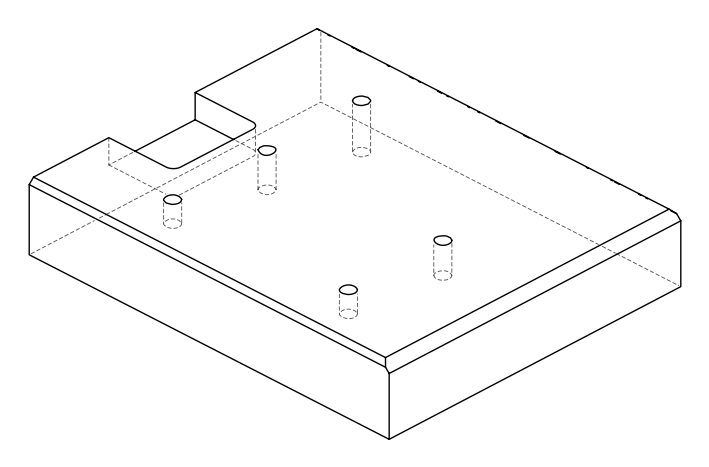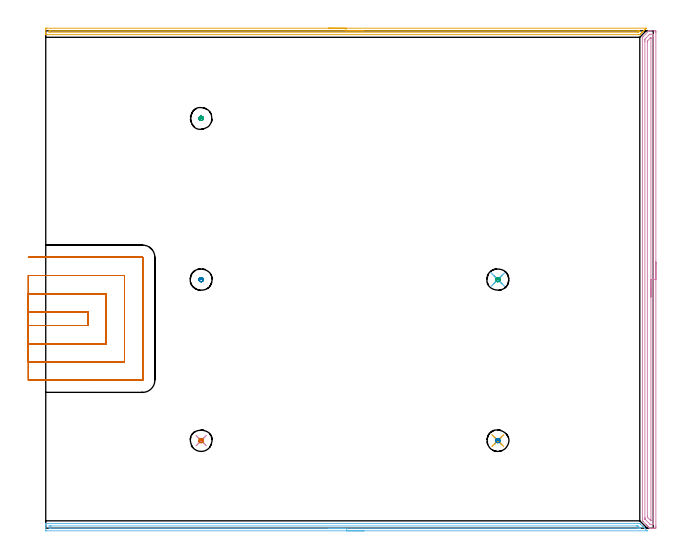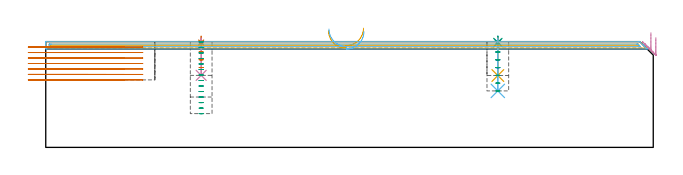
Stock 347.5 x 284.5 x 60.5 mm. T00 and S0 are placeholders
(PLAN: 15 operations, 5 tool changes, 32 min)
(1 SPOT_DRILL | STEP1POCKET | NXT0321_9005460120000 | 0.03 min | 1 mm3)
(2 SPOT_DRILL_1 | STEP1POCKET_1 | NXT0321_9005460120000 | 0.03 min | 2 mm3)
(3 SPOT_DRILL_2 | STEP1POCKET_3 | NXT0321_9005460120000 | 0.03 min | 1 mm3)
(4 DRILL_BLIND_HOLE_INTO_CENTER | STEP1POCKET | UGT0301_225 | 0.09 min | 1731 mm3)
(5 DRILL_BLIND_HOLE_INTO_CENTER_1 | STEP1POCKET_1 | UGT0301_225 | 0.09 min | 1741 mm3)
(6 DRILL_BLIND_HOLE_INTO_CENTER_2 | STEP1POCKET_3 | UGT0301_225 | 0.12 min | 2635 mm3)
(7 MILL_ROUGH_BLIND_HOLE_CONTOUR | STEP1POCKET | NXT0201_010 | Spiral | 0.23 min | 599 mm3)
(8 MILL_ROUGH_BLIND_HOLE_CONTOUR_1 | STEP1POCKET_1 | NXT0201_010 | Spiral | 0.23 min | 600 mm3)
(9 MILL_ROUGH_BLIND_HOLE_CONTOUR_2 | STEP1POCKET_3 | NXT0201_010 | Spiral | 0.32 min | 768 mm3)
(10 AREA_MILL | FG_CHAMFER_SURFACE | UGT0205_001 | 6.99 min | 8442 mm3)
(11 AREA_MILL_1 | FG_CHAMFER_SURFACE_1 | UGT0205_001 | 5.62 min | 2330 mm3)
(12 AREA_MILL_2 | FG_CHAMFER_SURFACE_2 | UGT0205_001 | 5.64 min | 3017 mm3)
(13 MILL_SLOT | SLOT_PARTIAL_RECTANGULAR | UGT0201_131 | Follow Part, ap 3.475, ae 75% | 11.4 min | 114624 mm3)
(14 MILL_BLIND_HOLE_FROM_SOLID_MATERIAL | STEP1POCKET_2 | NXT0201_010 | Spiral | 0.51 min | 3829 mm3)
(15 MILL_BLIND_HOLE_FROM_SOLID_MATERIAL_1 | STEP1POCKET_4 | NXT0201_010 | Spiral | 0.64 min | 4975 mm3)
(TOOL NXT0321_9005460120000 | NC Spot Drill, 142deg, 12mm, Carbide, Uncoated | D12 PA142 FL30 Z2)
(TOOL UGT0301_225 | Twist Drill 11.4 mm | D11.4 PA118 FL92 Z2)
(TOOL NXT0201_010 | ENDMILL 10mm [2P460-1000-NA 1630] | D10 FL30 Z6)
(TOOL UGT0205_001 | Chamfer Mill 20 x 3 x 45 deg. | D20 FL50 Z2)
(TOOL UGT0201_131 | Carbide End Mill 13.9 | D13.9 FL30 Z4)
(OP 1 SPOT_DRILL)
G17 G21 G94 G90
T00 M6
G54
G17 G0 G90 X88.9 Y50.1 S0 M3
G43 Z70.5 H0
G94 G81 G98 Z59.966 F250. R63.5
G80
M5
M2
(OP 2 SPOT_DRILL_1)
G17 G21 G94 G90
T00 M6
G54
G17 G0 G90 X258.6 Y50.1 S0 M3
G43 Z70.5 H0
G94 G81 G98 Z59.966 F250. R63.5
G80
M5
M2
(OP 3 SPOT_DRILL_2)
G17 G21 G94 G90
T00 M6
G54
G17 G0 G90 X258.6 Y142.2 S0 M3
G43 Z70.5 H0
G94 G81 G98 Z59.966 F250. R63.5
G80
M5
M2
(OP 4 DRILL_BLIND_HOLE_INTO_CENTER)
G17 G21 G94 G90
T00 M6
G54
G17 G0 G90 X88.9 Y50.1 S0 M3
G43 Z70.5 H0
G94 G81 G98 Z41.2 F250. R62.5
G80
M5
M2
(OP 5 DRILL_BLIND_HOLE_INTO_CENTER_1)
G17 G21 G94 G90
T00 M6
G54
G17 G0 G90 X258.6 Y50.1 S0 M3
G43 Z70.5 H0
G94 G81 G98 Z41.1 F250. R62.5
G80
M5
M2
(OP 6 DRILL_BLIND_HOLE_INTO_CENTER_2)
G17 G21 G94 G90
T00 M6
G54
G17 G0 G90 X258.6 Y142.2 S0 M3
G43 Z70.5 H0
G94 G81 G98 Z32.3 F250. R62.5
G80
M5
M2
(OP 7 MILL_ROUGH_BLIND_HOLE_CONTOUR)
G17 G21 G94 G90
T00 M6
G54
G17 G0 G90 X88.9 Y50.1 S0 M3
G43 Z70.5 H1
Z59.04
G94 G3 X89.5 Y50.7 R0.6 F250.
X88.9 Y51.3 R0.6
X87.7 Y50.1 R1.2
X88.9 Y51.3 R-1.2
X88.3 Y50.7 R0.6
X88.9 Y50.1 R0.6
G0 Z54.58
G3 X89.5 Y50.7 R0.6
X88.9 Y51.3 R0.6
X87.7 Y50.1 R1.2
X88.9 Y51.3 R-1.2
X88.3 Y50.7 R0.6
X88.9 Y50.1 R0.6
G0 Z50.12
G3 X89.5 Y50.7 R0.6
X88.9 Y51.3 R0.6
X87.7 Y50.1 R1.2
X88.9 Y51.3 R-1.2
X88.3 Y50.7 R0.6
X88.9 Y50.1 R0.6
G0 Z45.66
G3 X89.5 Y50.7 R0.6
X88.9 Y51.3 R0.6
X87.7 Y50.1 R1.2
X88.9 Y51.3 R-1.2
X88.3 Y50.7 R0.6
X88.9 Y50.1 R0.6
G0 Z41.2
G3 X89.5 Y50.7 R0.6
X88.9 Y51.3 R0.6
X87.7 Y50.1 R1.2
X88.9 Y51.3 R-1.2
X88.3 Y50.7 R0.6
X88.9 Y50.1 R0.6
G0 Z70.5
M5
M2
(OP 8 MILL_ROUGH_BLIND_HOLE_CONTOUR_1)
G17 G21 G94 G90
T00 M6
G54
G17 G0 G90 X258.6 Y50.1 S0 M3
G43 Z70.5 H1
Z59.02
G94 G3 X259.2 Y50.7 R0.6 F250.
X258.6 Y51.3 R0.6
X257.4 Y50.1 R1.2
X258.6 Y51.3 R-1.2
X258. Y50.7 R0.6
X258.6 Y50.1 R0.6
G0 Z54.54
G3 X259.2 Y50.7 R0.6
X258.6 Y51.3 R0.6
X257.4 Y50.1 R1.2
X258.6 Y51.3 R-1.2
X258. Y50.7 R0.6
X258.6 Y50.1 R0.6
G0 Z50.06
G3 X259.2 Y50.7 R0.6
X258.6 Y51.3 R0.6
X257.4 Y50.1 R1.2
X258.6 Y51.3 R-1.2
X258. Y50.7 R0.6
X258.6 Y50.1 R0.6
G0 Z45.58
G3 X259.2 Y50.7 R0.6
X258.6 Y51.3 R0.6
X257.4 Y50.1 R1.2
X258.6 Y51.3 R-1.2
X258. Y50.7 R0.6
X258.6 Y50.1 R0.6
G0 Z41.1
G3 X259.2 Y50.7 R0.6
X258.6 Y51.3 R0.6
X257.4 Y50.1 R1.2
X258.6 Y51.3 R-1.2
X258. Y50.7 R0.6
X258.6 Y50.1 R0.6
G0 Z70.5
M5
M2
(OP 9 MILL_ROUGH_BLIND_HOLE_CONTOUR_2)
G17 G21 G94 G90
T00 M6
G54
G17 G0 G90 X258.6 Y142.2 S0 M3
G43 Z70.5 H1
Z59.043
G94 G3 X259.2 Y142.8 R0.6 F250.
X258.6 Y143.4 R0.6
X257.4 Y142.2 R1.2
X258.6 Y143.4 R-1.2
X258. Y142.8 R0.6
X258.6 Y142.2 R0.6
G0 Z54.586
G3 X259.2 Y142.8 R0.6
X258.6 Y143.4 R0.6
X257.4 Y142.2 R1.2
X258.6 Y143.4 R-1.2
X258. Y142.8 R0.6
X258.6 Y142.2 R0.6
G0 Z50.129
G3 X259.2 Y142.8 R0.6
X258.6 Y143.4 R0.6
X257.4 Y142.2 R1.2
X258.6 Y143.4 R-1.2
X258. Y142.8 R0.6
X258.6 Y142.2 R0.6
G0 Z45.671
G3 X259.2 Y142.8 R0.6
X258.6 Y143.4 R0.6
X257.4 Y142.2 R1.2
X258.6 Y143.4 R-1.2
X258. Y142.8 R0.6
X258.6 Y142.2 R0.6
G0 Z41.214
G3 X259.2 Y142.8 R0.6
X258.6 Y143.4 R0.6
X257.4 Y142.2 R1.2
X258.6 Y143.4 R-1.2
X258. Y142.8 R0.6
X258.6 Y142.2 R0.6
G0 Z36.757
G3 X259.2 Y142.8 R0.6
X258.6 Y143.4 R0.6
X257.4 Y142.2 R1.2
X258.6 Y143.4 R-1.2
X258. Y142.8 R0.6
X258.6 Y142.2 R0.6
G0 Z32.3
G3 X259.2 Y142.8 R0.6
X258.6 Y143.4 R0.6
X257.4 Y142.2 R1.2
X258.6 Y143.4 R-1.2
X258. Y142.8 R0.6
X258.6 Y142.2 R0.6
G0 Z70.5
M5
M2
(OP 10 AREA_MILL)
G17 G21 G94 G90
T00 M6
G54
G17 G0 G90 X349. Y152.25 S1061 M3
G43 Z70.5 H0
Z62.8
G94 G1 Y152.212 Z61.928 F250.
Y152.098 Z61.064
Y151.909 Z60.212
Y151.647 Z59.38
Y151.313 Z58.574
Y150.91 Z57.8
Y150.442 Z57.064
Y149.91 Z56.372
Y149.321 Z55.729
Y148.678 Z55.14
Y147.986 Z54.608
Y147.25 Z54.14
Y146.476 Z53.737
Y145.67 Z53.403
Y144.838 Z53.141
Y143.986 Z52.952
Y143.122 Z52.838
Y142.25 Z52.8
Y1.154
X348.999 Y0.621 Z52.801
X348.996 Y0.265
X348.992 Y0.01 Z52.803
X348.648 Y0. Z53.147
X348.114 Z53.683
X347.773 Z54.023
X347.24 Z54.557
X346.899 Z54.896
X346.217 Z55.583
X345.88 Z55.92
X345.621 Y0.002 Z56.172
X345.488 Y0.01 Z56.303
X345.411 Y0.087 Z56.384
X345.325 Y0.174 Z56.473
X344.982 Y0.517 Z56.815
X344.878 Y0.621 Z56.92
X344.713 Y0.785 Z57.082
X344.555 Y0.944 Z57.243
X344.431 Y1.068 Z57.367
X344.276 Y1.222 Z57.52
X344.127 Y1.372 Z57.671
X343.984 Y1.514 Z57.813
X343.838 Y1.659 Z57.957
X343.699 Y1.8 Z58.099
X343.538 Y1.961 Z58.26
X343.401 Y2.097 Z58.395
X341.652 Y3.847 Z60.145
X341.307 Y4.195 Z60.493
X341.306 Y4.2 Z60.494
X341.3 Y5.088 Z60.5
Y280.305
X341.307 Y280.8 Z60.493
X341.326 Y280.822 Z60.474
X341.652 Y281.153 Z60.147
X344.713 Y284.214 Z57.085
X344.812 Y284.312 Z56.987
X344.978 Y284.475 Z56.822
X345.009 Y284.498 Z56.788
X345.224 Y284.5 Z56.575
X346.024 Z55.77
X348.114 Z53.683
X348.648 Y284.494 Z53.147
X348.992 Y284.49 Z52.803
X348.996 Y284.235 Z52.802
X348.999 Y283.879 Z52.801
X349. Y283.519 Z52.8
Y142.25
X347.586 Z54.214
X347.585 Y2.6 Z54.215
X347.584 Y2.408 Z54.216
X347.58 Y2.058 Z54.22
X347.579 Y2.021 Z54.221
X347.537 Y2.01 Z54.263
X347.431 Y2.005 Z54.369
X347.297 Y2.001 Z54.503
X346.899 Y2. Z54.901
X346.422 Y2.001 Z55.378
X346.024 Y2.008 Z55.776
X345.969 Y2.01 Z55.831
X345.909 Y2.053 Z55.891
X345.788 Y2.169 Z56.012
X345.543 Y2.408 Z56.257
X342.862 Y5.089 Z58.938
X342.783 Y5.171 Z59.017
X342.738 Y5.224 Z59.062
X342.721 Y5.247 Z59.079
X342.719 Y5.265 Z59.081
X342.716 Y5.44 Z59.084
X342.714 Y5.791 Z59.086
Y5.982
Y278.518
X342.715 Y279.219 Z59.085
X342.717 Y279.411 Z59.083
X342.721 Y279.757 Z59.079
X343.329 Y280.379 Z58.471
X345.15 Y282.2 Z56.65
X345.411 Y282.452 Z56.389
X345.45 Y282.488 Z56.35
X345.507 Y282.493 Z56.293
X345.627 Y282.498 Z56.173
X346.899 Y282.5 Z54.901
X347.375 Y282.499 Z54.425
X347.533 Y282.493 Z54.267
X347.563 Y282.49 Z54.237
X347.579 Y282.479 Z54.221
X347.581 Y282.444 Z54.219
X347.584 Y282.285 Z54.216
X347.585 Y282.092 Z54.215
X347.586 Y281.39 Z54.214
Y142.25
X346.172 Z55.628
X346.171 Y4.788 Z55.629
X346.169 Y4.487 Z55.631
X346.165 Y4.287 Z55.635
X346.162 Y4.246 Z55.638
X346.155 Y4.251 Z55.645
X346.125 Y4.278 Z55.675
X346.024 Y4.376 Z55.776
X345.31 Y5.089 Z56.49
X344.417 Y5.982 Z57.383
X344.276 Y6.126 Z57.524
X344.186 Y6.221 Z57.614
X344.144 Y6.267 Z57.656
X344.135 Y6.425 Z57.665
X344.131 Y6.725 Z57.669
X344.129 Y6.876 Z57.671
Y277.774
X344.131 Y278.518 Z57.669
X344.133 Y278.664 Z57.667
X344.135 Y278.714 Z57.665
X344.162 Y278.751 Z57.638
X344.276 Y278.871 Z57.524
X344.541 Y279.14 Z57.259
X345.705 Y280.305 Z56.095
X345.87 Y280.462 Z55.93
X345.891 Y280.48 Z55.909
X345.93 Y280.49 Z55.87
X346.024 Y280.496 Z55.776
X346.088 Z55.712
X346.138 Y280.492 Z55.662
X346.165 Y280.489 Z55.635
X346.166 Y280.454 Z55.634
X346.17 Y280.305 Z55.63
X346.171 Y280.155 Z55.629
X346.172 Y142.25 Z55.628
Y141.378 Z55.667
Y140.513 Z55.78
Y139.662 Z55.969
Y138.83 Z56.232
Y138.024 Z56.565
Y137.25 Z56.968
Y136.514 Z57.437
Y135.822 Z57.968
Y135.179 Z58.557
Y134.59 Z59.201
Y134.058 Z59.893
Y133.59 Z60.628
Y133.187 Z61.402
Y132.853 Z62.208
Y132.591 Z63.04
Y132.402 Z63.892
Y132.288 Z64.757
Y132.25 Z65.628
G0 Z70.5
M5
M2
(OP 11 AREA_MILL_1)
G17 G21 G94 G90
T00 M6
G54
G17 G0 G90 X161.75 Y286. S1061 M3
G43 Z70.5 H0
Z66.8
G94 G1 X161.788 Z65.928 F250.
X161.902 Z65.063
X162.091 Z64.212
X162.353 Z63.38
X162.687 Z62.574
X163.09 Z61.8
X163.558 Z61.064
X164.089 Z60.372
X164.679 Z59.729
X165.322 Z59.14
X166.014 Z58.608
X166.75 Z58.14
X167.524 Z57.737
X168.33 Z57.403
X169.162 Z57.141
X170.013 Z56.952
X170.878 Z56.838
X171.75 Z56.8
X343.228
X343.474 Y285.995 Z56.804
X343.481 Y285.993 Z56.805
X343.474 Y285.974 Z56.826
X343.275 Y285.775 Z57.025
X343.176 Y285.675 Z57.123
X342.981 Y285.48 Z57.316
X342.41 Y284.909 Z57.89
X342.282 Y284.782 Z58.017
X342.095 Y284.593 Z58.203
X341.544 Y284.044 Z58.756
X341.209 Y283.707 Z59.089
X340.679 Y283.179 Z59.621
X340.322 Y282.82 Z59.976
X340.197 Y282.696 Z60.102
X339.883 Y282.383 Z60.417
X339.824 Y282.326 Z60.474
X339.8 Y282.307 Z60.493
X339.303 Y282.3 Z60.5
X0.174
X0.009 Y282.303 Z60.488
X0. Y282.33 Z60.461
Y282.708 Z60.092
Y283.013 Z59.787
Y283.707 Z59.088
Y284.94 Z57.857
X0.004 Y285.48 Z57.315
X0.008 Y285.991 Z56.805
X0.103 Y285.994 Z56.802
X0.622 Y286. Z56.8
X171.75
Y284.586 Z58.214
X339.311
X339.515 Y284.581 Z58.219
X339.605 Y284.579 Z58.221
X339.599 Y284.561 Z58.239
X339.57 Y284.527 Z58.273
X339.473 Y284.425 Z58.375
X339.029 Y283.979 Z58.821
X338.938 Y283.888 Z58.912
X338.805 Y283.757 Z59.043
X338.776 Y283.733 Z59.067
X338.761 Y283.722 Z59.078
X338.738 Y283.72 Z59.08
X338.629 Y283.717 Z59.083
X338.41 Y283.714 Z59.086
X2.186 Y283.715 Z59.085
X2.079 Y283.717 Z59.083
X2.026 Y283.72 Z59.08
X2.01 Y283.723 Z59.077
X2.008 Y283.74 Z59.06
X2.004 Y283.853 Z58.947
X2.001 Y284.112 Z58.688
X2.006 Y284.485 Z58.315
X2.01 Y284.56 Z58.24
X2.015 Y284.58 Z58.22
X2.022 Y284.581 Z58.219
X2.075 Y284.584 Z58.216
X2.186 Y284.585 Z58.215
X2.407 Y284.586 Z58.214
X171.75
X172.621 Z58.252
X173.486 Z58.366
X174.338 Z58.555
X175.17 Z58.817
X175.976 Z59.151
X176.75 Z59.554
X177.486 Z60.023
X178.178 Z60.554
X178.821 Z61.143
X179.41 Z61.786
X179.941 Z62.478
X180.41 Z63.214
X180.813 Z63.988
X181.147 Z64.794
X181.409 Z65.626
X181.598 Z66.478
X181.712 Z67.343
X181.75 Z68.214
G0 Z70.5
M5
M2
(OP 12 AREA_MILL_2)
G17 G21 G94 G90
T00 M6
G54
G17 G0 G90 X182. Y-1.5 S1061 M3
G43 Z70.5 H0
Z66.3
G94 G1 X181.962 Z65.428 F250.
X181.848 Z64.564
X181.659 Z63.712
X181.397 Z62.88
X181.063 Z62.074
X180.66 Z61.3
X180.191 Z60.564
X179.66 Z59.872
X179.071 Z59.229
X178.428 Z58.64
X177.736 Z58.109
X177. Z57.64
X176.226 Z57.237
X175.42 Z56.903
X174.588 Z56.641
X173.736 Z56.452
X172.872 Z56.338
X172. Z56.3
X0.608
X0.253 Y-1.497 Z56.301
X0.01 Y-1.492 Z56.304
X0. Y-1.149 Z56.646
Y0.283 Z58.079
Y1.474 Z59.269
Y2.109 Z59.909
Y2.445 Z60.244
X0.002 Y2.574 Z60.366
X0.01 Y2.705 Z60.495
X0.158 Y2.7 Z60.5
X338.928
X339.72 Y2.695 Z60.495
X339.8 Y2.693 Z60.493
X339.821 Y2.677 Z60.477
X340.153 Y2.349 Z60.146
X341.327 Y1.174 Z58.971
X341.465 Y1.037 Z58.833
X341.606 Y0.895 Z58.693
X341.756 Y0.745 Z58.543
X341.902 Y0.6 Z58.395
X342.052 Y0.449 Z58.246
X342.184 Y0.317 Z58.115
X342.34 Y0.163 Z57.958
X342.843 Y-0.343 Z57.456
X343.094 Y-0.593 Z57.205
X343.213 Y-0.711 Z57.085
X343.775 Y-1.275 Z56.525
X343.913 Y-1.412 Z56.386
X343.987 Y-1.487 Z56.311
X343.988 Y-1.496 Z56.302
X343.987 Y-1.499 Z56.299
X172. Y-1.5 Z56.3
Y-0.086 Z57.714
X2.394 Y-0.085 Z57.715
X2.2 Y-0.084 Z57.716
X2.049 Y-0.08 Z57.72
X2.017 Y-0.079 Z57.721
X2.01 Y-0.062 Z57.738
X2.006 Y-0.035 Z57.765
X2.001 Y0.11 Z57.91
X2. Y0.6 Z58.4
Y0.985 Z58.785
X2.002 Y1.114 Z58.914
X2.006 Y1.217 Z59.017
X2.01 Y1.279 Z59.079
X2.045 Y1.28 Z59.08
X2.394 Y1.284 Z59.084
X2.587 Y1.285 Z59.085
X3.286 Y1.286 Z59.086
X338.035 Y1.285 Z59.085
X338.229
X338.578 Y1.281 Z59.081
X338.748 Y1.279 Z59.079
X338.928 Y1.112 Z58.912
X339.448 Y0.6 Z58.4
X339.821 Y0.226 Z58.026
X340.07 Y-0.032 Z57.768
X340.109 Y-0.079 Z57.721
X340.024 Y-0.081 Z57.719
X339.821 Y-0.084 Z57.716
X339.628 Y-0.085 Z57.715
X338.928 Y-0.086 Z57.714
X172.
X171.128 Z57.752
X170.263 Z57.866
X169.412 Z58.055
X168.58 Z58.317
X167.774 Z58.651
X167. Z59.054
X166.264 Z59.523
X165.572 Z60.054
X164.929 Z60.643
X164.34 Z61.286
X163.808 Z61.979
X163.34 Z62.714
X162.937 Z63.488
X162.603 Z64.294
X162.341 Z65.126
X162.152 Z65.978
X162.038 Z66.843
X162. Z67.714
G0 Z70.5
M5
M2
(OP 13 MILL_SLOT)
G17 G21 G94 G90
T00 M6
G54
G17 G0 G90 X-9.95 Y115.925 S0 M3
G43 Z70.5 H0
Z57.371
G94 G1 X-6.95 F250.
X24.175 F500.
Y123.675
X-6.95
X-9.95 F250.
Y105.5
X-6.95
X34.6 F500.
Y134.1
X-6.95
X-9.95 F250.
Y95.075
X-6.95
X45.025 F500.
Y144.525
X-6.95
X-9.95 F250.
Y84.65
X-6.95
X55.4 F500.
X55.43 Y84.648
X55.452 Y84.67
X55.45 Y84.7
Y154.9
X55.452 Y154.93
X55.43 Y154.952
X55.4 Y154.95
X-6.95
X-9.95 F250.
G0 Y115.925 Z54.243
G1 X-6.95
X24.175 F500.
Y123.675
X-6.95
X-9.95 F250.
Y105.5
X-6.95
X34.6 F500.
Y134.1
X-6.95
X-9.95 F250.
Y95.075
X-6.95
X45.025 F500.
Y144.525
X-6.95
X-9.95 F250.
Y84.65
X-6.95
X55.4 F500.
X55.43 Y84.648
X55.452 Y84.67
X55.45 Y84.7
Y154.9
X55.452 Y154.93
X55.43 Y154.952
X55.4 Y154.95
X-6.95
X-9.95 F250.
G0 Y115.925 Z51.114
G1 X-6.95
X24.175 F500.
Y123.675
X-6.95
X-9.95 F250.
Y105.5
X-6.95
X34.6 F500.
Y134.1
X-6.95
X-9.95 F250.
Y95.075
X-6.95
X45.025 F500.
Y144.525
X-6.95
X-9.95 F250.
Y84.65
X-6.95
X55.4 F500.
X55.43 Y84.648
X55.452 Y84.67
X55.45 Y84.7
Y154.9
X55.452 Y154.93
X55.43 Y154.952
X55.4 Y154.95
X-6.95
X-9.95 F250.
G0 Y115.925 Z47.986
G1 X-6.95
X24.175 F500.
Y123.675
X-6.95
X-9.95 F250.
Y105.5
X-6.95
X34.6 F500.
Y134.1
X-6.95
X-9.95 F250.
Y95.075
X-6.95
X45.025 F500.
Y144.525
X-6.95
X-9.95 F250.
Y84.65
X-6.95
X55.4 F500.
X55.43 Y84.648
X55.452 Y84.67
X55.45 Y84.7
Y154.9
X55.452 Y154.93
X55.43 Y154.952
X55.4 Y154.95
X-6.95
X-9.95 F250.
G0 Y115.925 Z44.857
G1 X-6.95
X24.175 F500.
Y123.675
X-6.95
X-9.95 F250.
Y105.5
X-6.95
X34.6 F500.
Y134.1
X-6.95
X-9.95 F250.
Y95.075
X-6.95
X45.025 F500.
Y144.525
X-6.95
X-9.95 F250.
Y84.65
X-6.95
X55.4 F500.
X55.43 Y84.648
X55.452 Y84.67
X55.45 Y84.7
Y154.9
X55.452 Y154.93
X55.43 Y154.952
X55.4 Y154.95
X-6.95
X-9.95 F250.
G0 Y115.925 Z41.729
G1 X-6.95
X24.175 F500.
Y123.675
X-6.95
X-9.95 F250.
Y105.5
X-6.95
X34.6 F500.
Y134.1
X-6.95
X-9.95 F250.
Y95.075
X-6.95
X45.025 F500.
Y144.525
X-6.95
X-9.95 F250.
Y84.65
X-6.95
X55.4 F500.
X55.43 Y84.648
X55.452 Y84.67
X55.45 Y84.7
Y154.9
X55.452 Y154.93
X55.43 Y154.952
X55.4 Y154.95
X-6.95
X-9.95 F250.
G0 Y115.925 Z38.6
G1 X-6.95
X24.175 F500.
Y123.675
X-6.95
X-9.95 F250.
Y105.5
X-6.95
X34.6 F500.
Y134.1
X-6.95
X-9.95 F250.
Y95.075
X-6.95
X45.025 F500.
Y144.525
X-6.95
X-9.95 F250.
Y84.65
X-6.95
X55.4 F500.
X55.43 Y84.648
X55.452 Y84.67
X55.45 Y84.7
Y154.9
X55.452 Y154.93
X55.43 Y154.952
X55.4 Y154.95
X-6.95
X-9.95 F250.
G0 Z70.5
M5
M2
(OP 14 MILL_BLIND_HOLE_FROM_SOLID_MATERIAL)
G17 G21 G94 G90
T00 M6
G54
G17 G0 G90 X88.9 Y142.2 S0 M3
G43 Z70.5 H1
Z60.345
G94 G3 X89.5 Y142.8 R0.6 F250.
X88.9 Y143.4 R0.6
X87.7 Y142.2 R1.2
X88.9 Y143.4 R-1.2
X88.3 Y142.8 R0.6
X88.9 Y142.2 R0.6
G0 Z57.191
G3 X89.5 Y142.8 R0.6
X88.9 Y143.4 R0.6
X87.7 Y142.2 R1.2
X88.9 Y143.4 R-1.2
X88.3 Y142.8 R0.6
X88.9 Y142.2 R0.6
G0 Z54.036
G3 X89.5 Y142.8 R0.6
X88.9 Y143.4 R0.6
X87.7 Y142.2 R1.2
X88.9 Y143.4 R-1.2
X88.3 Y142.8 R0.6
X88.9 Y142.2 R0.6
G0 Z50.882
G3 X89.5 Y142.8 R0.6
X88.9 Y143.4 R0.6
X87.7 Y142.2 R1.2
X88.9 Y143.4 R-1.2
X88.3 Y142.8 R0.6
X88.9 Y142.2 R0.6
G0 Z47.727
G3 X89.5 Y142.8 R0.6
X88.9 Y143.4 R0.6
X87.7 Y142.2 R1.2
X88.9 Y143.4 R-1.2
X88.3 Y142.8 R0.6
X88.9 Y142.2 R0.6
G0 Z44.573
G3 X89.5 Y142.8 R0.6
X88.9 Y143.4 R0.6
X87.7 Y142.2 R1.2
X88.9 Y143.4 R-1.2
X88.3 Y142.8 R0.6
X88.9 Y142.2 R0.6
G0 Z41.418
G3 X89.5 Y142.8 R0.6
X88.9 Y143.4 R0.6
X87.7 Y142.2 R1.2
X88.9 Y143.4 R-1.2
X88.3 Y142.8 R0.6
X88.9 Y142.2 R0.6
G0 Z38.264
G3 X89.5 Y142.8 R0.6
X88.9 Y143.4 R0.6
X87.7 Y142.2 R1.2
X88.9 Y143.4 R-1.2
X88.3 Y142.8 R0.6
X88.9 Y142.2 R0.6
G0 Z35.109
G3 X89.5 Y142.8 R0.6
X88.9 Y143.4 R0.6
X87.7 Y142.2 R1.2
X88.9 Y143.4 R-1.2
X88.3 Y142.8 R0.6
X88.9 Y142.2 R0.6
G0 Z31.955
G3 X89.5 Y142.8 R0.6
X88.9 Y143.4 R0.6
X87.7 Y142.2 R1.2
X88.9 Y143.4 R-1.2
X88.3 Y142.8 R0.6
X88.9 Y142.2 R0.6
G0 Z28.8
G3 X89.5 Y142.8 R0.6
X88.9 Y143.4 R0.6
X87.7 Y142.2 R1.2
X88.9 Y143.4 R-1.2
X88.3 Y142.8 R0.6
X88.9 Y142.2 R0.6
G0 Z70.5
M5
M2
(OP 15 MILL_BLIND_HOLE_FROM_SOLID_MATERIAL_1)
G17 G21 G94 G90
T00 M6
G54
G17 G0 G90 X88.9 Y234.4 S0 M3
G43 Z70.5 H1
Z60.343
G94 G3 X89.5 Y235. R0.6 F250.
X88.9 Y235.6 R0.6
X87.7 Y234.4 R1.2
X88.9 Y235.6 R-1.2
X88.3 Y235. R0.6
X88.9 Y234.4 R0.6
G0 Z57.186
G3 X89.5 Y235. R0.6
X88.9 Y235.6 R0.6
X87.7 Y234.4 R1.2
X88.9 Y235.6 R-1.2
X88.3 Y235. R0.6
X88.9 Y234.4 R0.6
G0 Z54.029
G3 X89.5 Y235. R0.6
X88.9 Y235.6 R0.6
X87.7 Y234.4 R1.2
X88.9 Y235.6 R-1.2
X88.3 Y235. R0.6
X88.9 Y234.4 R0.6
G0 Z50.871
G3 X89.5 Y235. R0.6
X88.9 Y235.6 R0.6
X87.7 Y234.4 R1.2
X88.9 Y235.6 R-1.2
X88.3 Y235. R0.6
X88.9 Y234.4 R0.6
G0 Z47.714
G3 X89.5 Y235. R0.6
X88.9 Y235.6 R0.6
X87.7 Y234.4 R1.2
X88.9 Y235.6 R-1.2
X88.3 Y235. R0.6
X88.9 Y234.4 R0.6
G0 Z44.557
G3 X89.5 Y235. R0.6
X88.9 Y235.6 R0.6
X87.7 Y234.4 R1.2
X88.9 Y235.6 R-1.2
X88.3 Y235. R0.6
X88.9 Y234.4 R0.6
G0 Z41.4
G3 X89.5 Y235. R0.6
X88.9 Y235.6 R0.6
X87.7 Y234.4 R1.2
X88.9 Y235.6 R-1.2
X88.3 Y235. R0.6
X88.9 Y234.4 R0.6
G0 Z38.243
G3 X89.5 Y235. R0.6
X88.9 Y235.6 R0.6
X87.7 Y234.4 R1.2
X88.9 Y235.6 R-1.2
X88.3 Y235. R0.6
X88.9 Y234.4 R0.6
G0 Z35.086
G3 X89.5 Y235. R0.6
X88.9 Y235.6 R0.6
X87.7 Y234.4 R1.2
X88.9 Y235.6 R-1.2
X88.3 Y235. R0.6
X88.9 Y234.4 R0.6
G0 Z31.929
G3 X89.5 Y235. R0.6
X88.9 Y235.6 R0.6
X87.7 Y234.4 R1.2
X88.9 Y235.6 R-1.2
X88.3 Y235. R0.6
X88.9 Y234.4 R0.6
G0 Z28.771
G3 X89.5 Y235. R0.6
X88.9 Y235.6 R0.6
X87.7 Y234.4 R1.2
X88.9 Y235.6 R-1.2
X88.3 Y235. R0.6
X88.9 Y234.4 R0.6
G0 Z25.614
G3 X89.5 Y235. R0.6
X88.9 Y235.6 R0.6
X87.7 Y234.4 R1.2
X88.9 Y235.6 R-1.2
X88.3 Y235. R0.6
X88.9 Y234.4 R0.6
G0 Z22.457
G3 X89.5 Y235. R0.6
X88.9 Y235.6 R0.6
X87.7 Y234.4 R1.2
X88.9 Y235.6 R-1.2
X88.3 Y235. R0.6
X88.9 Y234.4 R0.6
G0 Z19.3
G3 X89.5 Y235. R0.6
X88.9 Y235.6 R0.6
X87.7 Y234.4 R1.2
X88.9 Y235.6 R-1.2
X88.3 Y235. R0.6
X88.9 Y234.4 R0.6
G0 Z70.5
M5
M2
